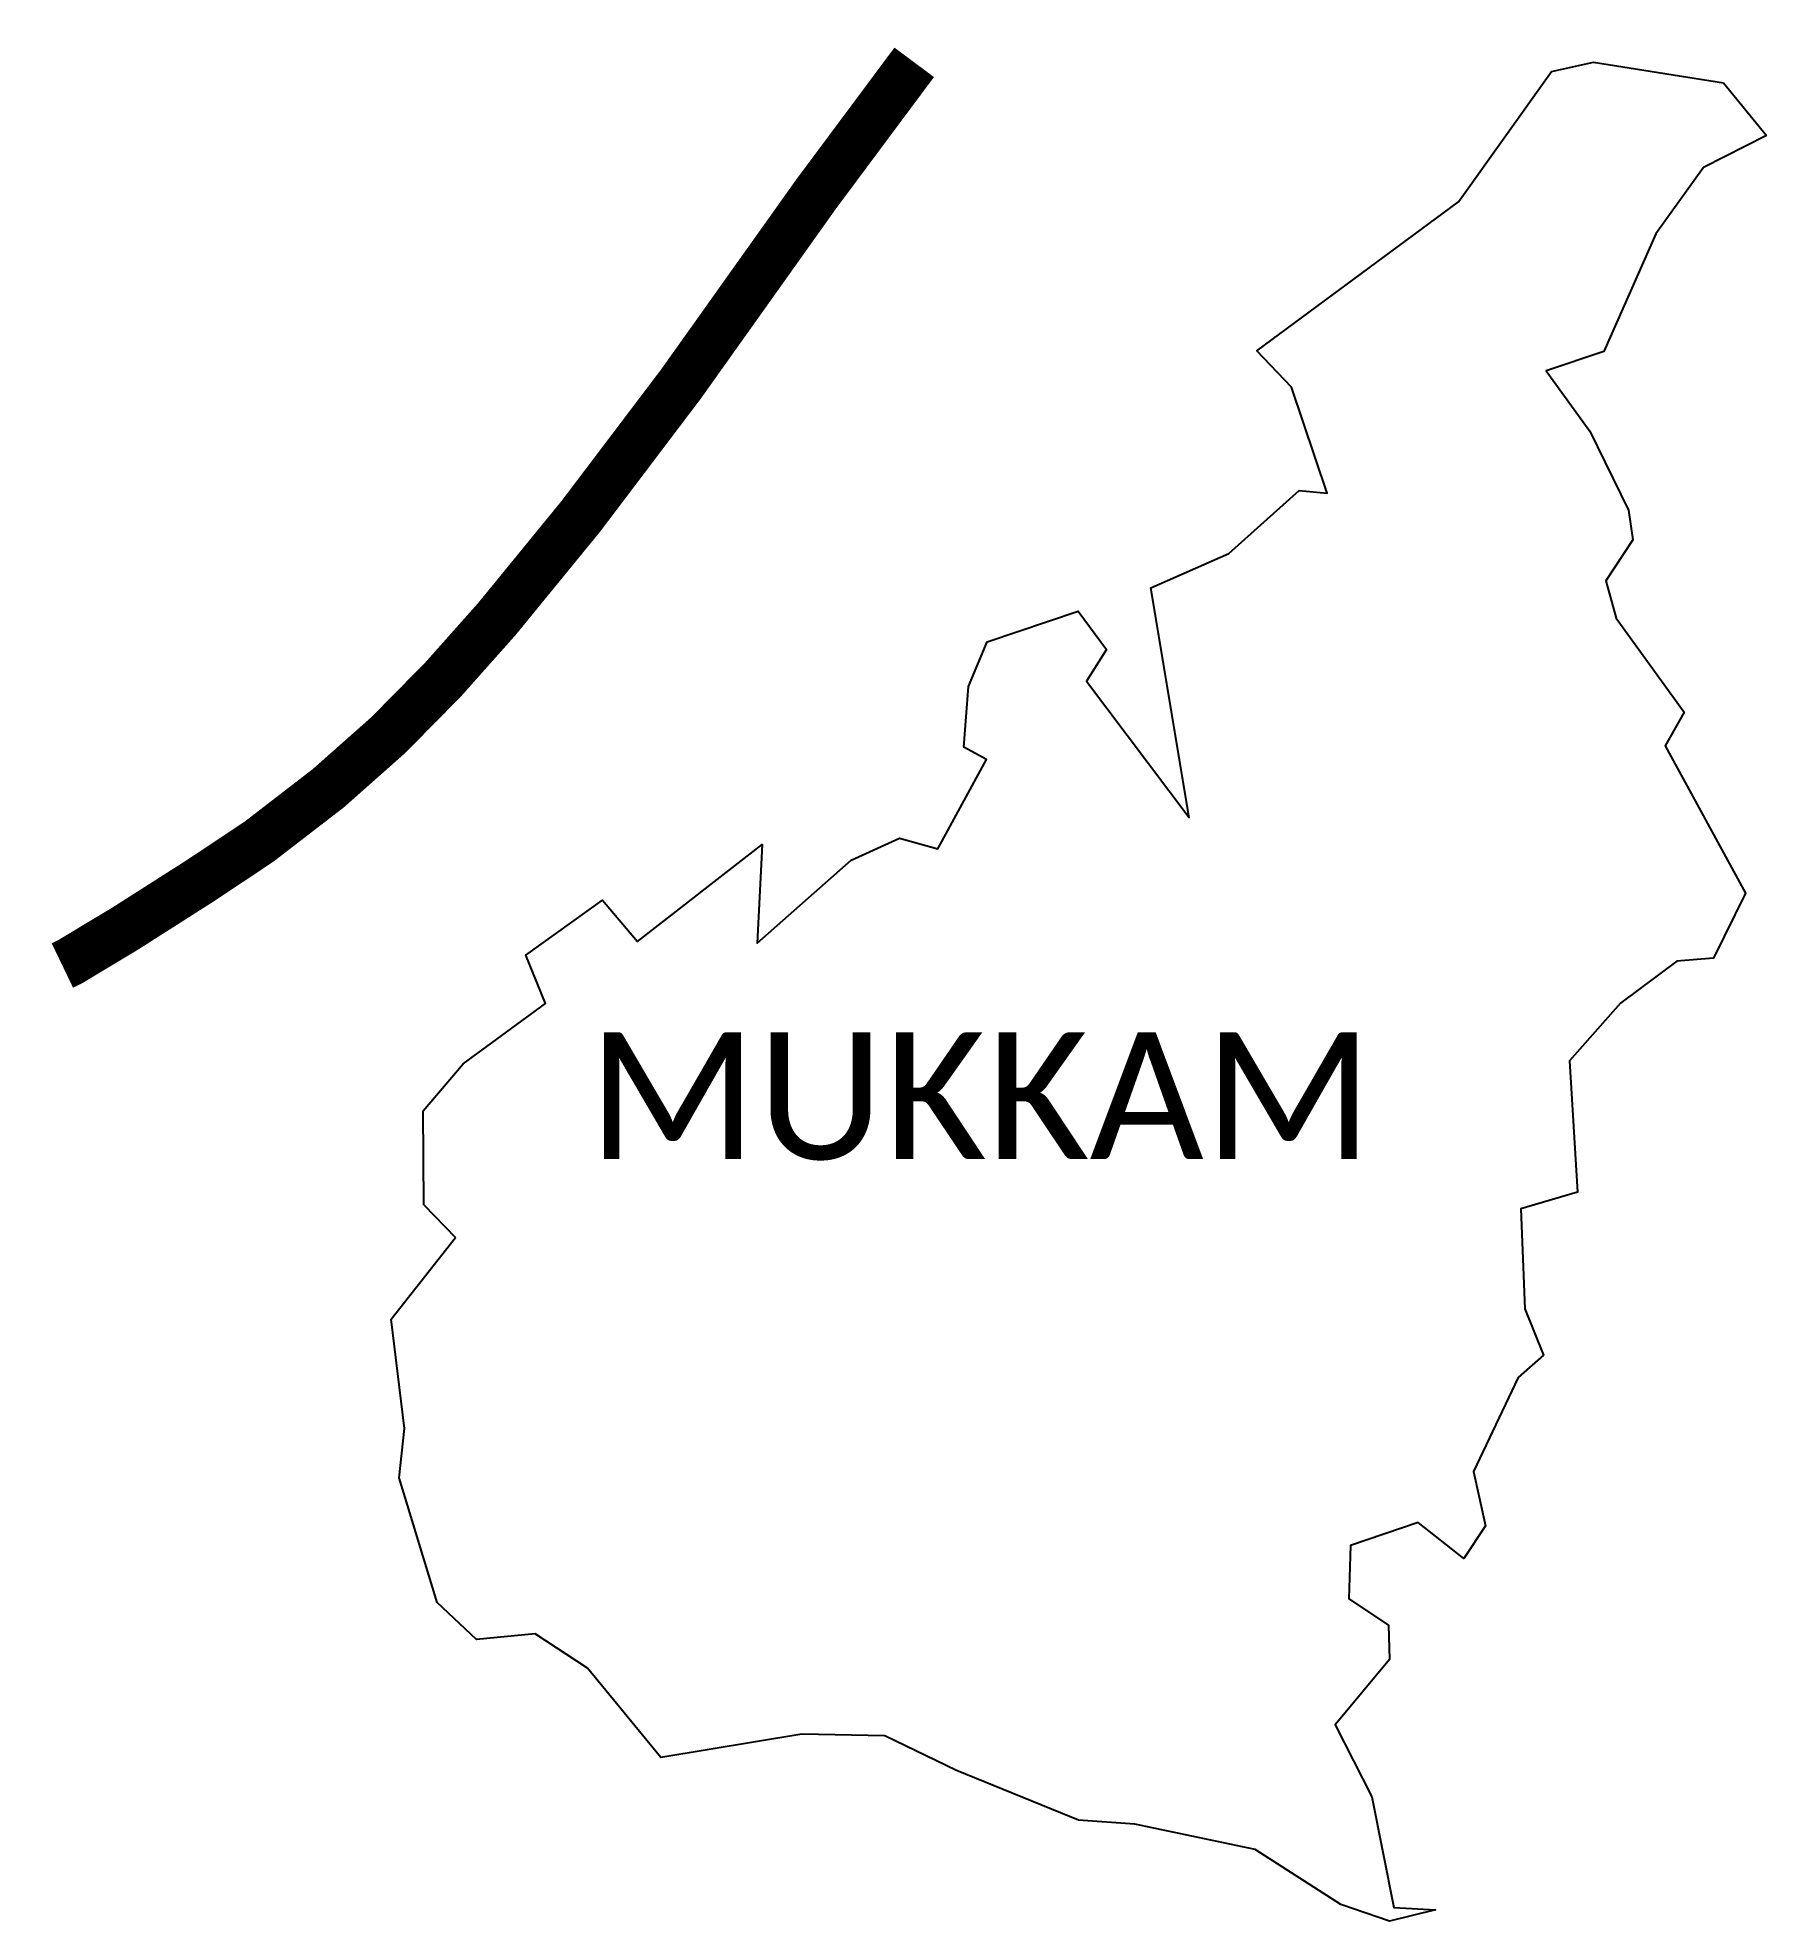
# Model space of a CAD drawing. Header units: metres. Extents: x 263590 to 265342, y 2153186 to 2155095.
import ezdxf

# ---------------------------------------------------------------- set-up
doc = ezdxf.new("R2010")
doc.units = ezdxf.units.M
for name, color, linetype in [('NATURALLY PROTECTED', 3, 'Continuous'), ('village', 3, 'Continuous'), ('VILLAGE NAME', 250, 'Continuous')]:
    doc.layers.add(name, color=color, linetype=linetype)
doc.styles.get("Standard").update_dxf_attribs({"font": 'simplex.shx'})

msp = doc.modelspace()

# ---------------------------------------------------------------- linework, layer by layer
at = {"color": 3, "flags": 128}
msp.add_lwpolyline([(265167, 2155070.1), (265298.8, 2155049.3)], dxfattribs=at)
at = {"layer": 'NATURALLY PROTECTED', "color": 116, "true_color": 0x136734, "const_width": 50, "flags": 128}
msp.add_lwpolyline([(263614.7, 2154154.6), (263622.4, 2154158.3), (263678.6, 2154192.1), (263753.3, 2154239.7), (263791.1, 2154264.8), (263814.3, 2154280.3), (263884.5, 2154334.4), (263945.2, 2154388.2), (264000.7, 2154444.5), (264055.3, 2154505.9), (264140.4, 2154610), (264242, 2154744.2), (264378.7, 2154936.3), (264478.3, 2155070.1)], dxfattribs=at)
at = {"layer": 'village', "flags": 128}
msp.add_lwpolyline([(263981, 2153911.9), (264013.1, 2153878.8)], dxfattribs=at)
at = {"layer": 'village', "color": 3}
for points in [[(263981, 2153911.9, 0), (263980.5, 2154007.2, 0), (264021.1, 2154054.9, 0), (264104.5, 2154116.1, 0), (264084.7, 2154165.2, 0), (264162.4, 2154220.9, 0), (264197.7, 2154178.8, 0), (264324.1, 2154277.1, 0), (264319.1, 2154177.2, 0), (264414.5, 2154261.5, 0), (264463.5, 2154283.7, 0), (264502.4, 2154272.9, 0), (264551.7, 2154363.3, 0), (264528.5, 2154375.9, 0), (264533.3, 2154437.4, 0), (264552.4, 2154482.8, 0), (264644.5, 2154513.9, 0), (264673.2, 2154474.9, 0), (264652.8, 2154442.8, 0), (264756.9, 2154304.5, 0), (264718.1, 2154537.5, 0), (264797.3, 2154572.2, 0), (264868.7, 2154635.9, 0), (264897, 2154633.3, 0), (264860.7, 2154740.7, 0), (264825.5, 2154777.7, 0), (265030.2, 2154928.6, 0), (265124.5, 2155060.9, 0), (265167, 2155070.1, 0)], [(265298.8, 2155049.3, 0), (265342.2, 2154995.8, 0)], [(265342.2, 2154995.8, 0), (265278.4, 2154963.4, 0), (265230.3, 2154896.4, 0), (265177.5, 2154776.9, 0), (265119, 2154757.2, 0), (265163.3, 2154696.2, 0), (265202.3, 2154616.2, 0), (265206.7, 2154586, 0), (265179.5, 2154544.5, 0), (265190, 2154506.7, 0), (265259, 2154411.3, 0), (265239.7, 2154377.2, 0), (265321.1, 2154227.8, 0), (265288.7, 2154162, 0), (265251.5, 2154158.9, 0), (265194.4, 2154116.5, 0), (265142.7, 2154057.9, 0), (265150.7, 2153924.9, 0), (265093.2, 2153908, 0), (265097.3, 2153806.6, 0), (265116.2, 2153759.7, 0), (265090.6, 2153736.8, 0), (265045.3, 2153641.8, 0), (265057.5, 2153586.5, 0), (265035.4, 2153553.4, 0), (264989.1, 2153590.1, 0), (264920.7, 2153566.7, 0), (264918.9, 2153512.7, 0), (264959.3, 2153486, 0), (264960, 2153451.1, 0), (264905.2, 2153385, 0), (264942.2, 2153312, 0), (264964.5, 2153199.7, 0), (265006.8, 2153197.2, 0), (264960, 2153185.7, 0), (264910.7, 2153202.7, 0), (264824, 2153258.3, 0), (264702.1, 2153284.3, 0), (264645, 2153288.3, 0), (264521.2, 2153338.7, 0), (264448.4, 2153373.7, 0), (264364.5, 2153375.3, 0), (264221.3, 2153351.6, 0), (264147.2, 2153442.2, 0), (264094, 2153477.1, 0), (264034.5, 2153471.3, 0), (263994.6, 2153509, 0), (263956.3, 2153635.3, 0), (263961.5, 2153685.3, 0), (263947.9, 2153795.9, 0), (264013.1, 2153878.8, 0)]]:
    msp.add_polyline3d(points, dxfattribs=at)

# ---------------------------------------------------------------- texts
at = {"layer": 'VILLAGE NAME', "insert": (264147.5, 2154086.9), "char_height": 128.647, "attachment_point": 1}
msp.add_mtext_dynamic_manual_height_columns('{\\fCalibri|b0|i0|c0|p34;MUKKAM}', width=1041.197, gutter_width=643.2, heights=[0], dxfattribs=at)

doc.saveas('drawing.dxf')
